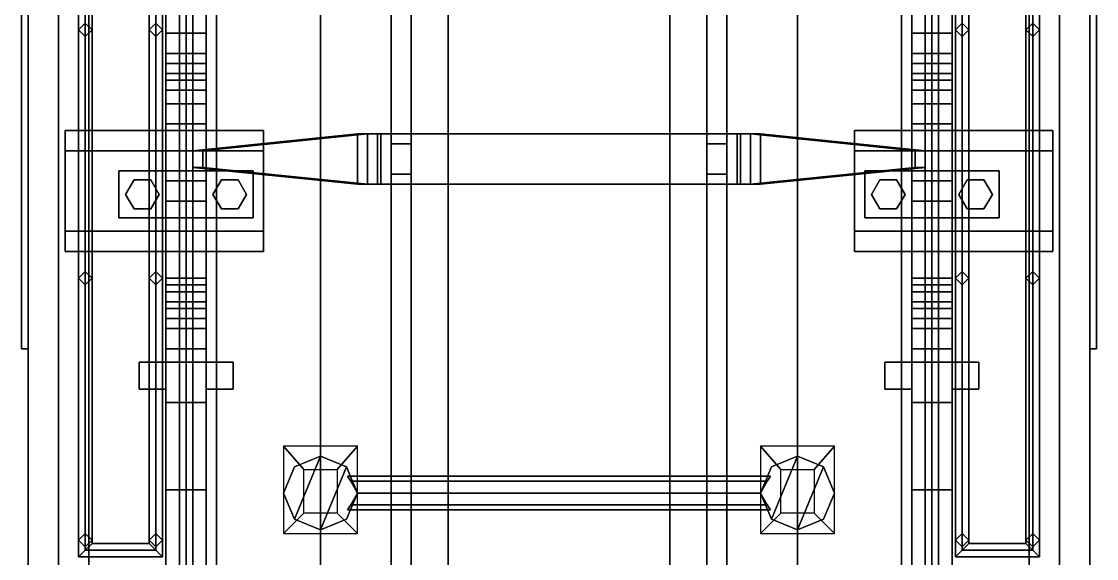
# Model space of a CAD drawing. Extents: x -1.6 to 1.6, y -8.4 to 8.4.
# Drawn here: x -1.6 to 1.6, y 2.975 to 4.575 of the extents above; entities that cross this region are included whole.
import ezdxf

# ---------------------------------------------------------------- set-up
doc = ezdxf.new("R2010")
doc.units = 0
doc.layers.get('0').update_dxf_attribs({"linetype": 'CONTINUOUS'})
doc.layers.add('BODY', color=3, linetype='CONTINUOUS')

msp = doc.modelspace()

# ---------------------------------------------------------------- linework, layer by layer
for points in [[(-1.11, 6.97, 0.28), (-1.13, 6.96, 0.26), (-1.13, 1.72, 0.26), (-1.11, 1.72, 0.28)], [(-1.13, 6.96, 0.26), (-1.11, 6.96, 0.24), (-1.11, 1.72, 0.24), (-1.13, 1.72, 0.26)], [(-1.09, 6.96, 0.26), (-1.11, 6.97, 0.28), (-1.11, 1.72, 0.28), (-1.09, 1.72, 0.26)], [(-1.11, 6.96, 0.24), (-1.09, 6.96, 0.26), (-1.09, 1.72, 0.26), (-1.11, 1.72, 0.24)], [(1.11, 6.97, 0.28), (1.09, 6.96, 0.26), (1.09, 1.72, 0.26), (1.11, 1.72, 0.28)], [(1.09, 6.96, 0.26), (1.11, 6.96, 0.24), (1.11, 1.72, 0.24), (1.09, 1.72, 0.26)], [(1.13, 6.96, 0.26), (1.11, 6.97, 0.28), (1.11, 1.72, 0.28), (1.13, 1.72, 0.26)], [(1.11, 6.96, 0.24), (1.13, 6.96, 0.26), (1.13, 1.72, 0.26), (1.11, 1.72, 0.24)], [(-1.17, 6.22, 1.06), (-1.17, 4.1, 1.06), (-1.05, 4.1, 1.06), (-1.05, 6.22, 1.06)], [(-1.17, 5.71, 0.93), (-1.17, 4.54, 0.93), (-1.17, 4.1, 1.06), (-1.17, 6.22, 1.06)], [(-1.05, 4.1, 1.06), (-1.05, 4.54, 0.93), (-1.05, 5.71, 0.93), (-1.05, 6.22, 1.06)], [(-0.44, 6.21, 4.71), (-0.44, 4.21, 4.8), (-0.5, 4.21, 4.8), (-0.5, 6.21, 4.71)], [(-0.5, 6.21, 4.71), (-0.5, 4.21, 4.8), (-0.5, 4.21, 4.85), (-0.5, 6.21, 4.77)], [(-0.5, 6.21, 4.77), (-0.5, 4.21, 4.85), (-0.44, 4.21, 4.85), (-0.44, 6.21, 4.77)], [(-0.44, 4.21, 4.85), (-0.44, 4.21, 4.8), (-0.44, 6.21, 4.71), (-0.44, 6.21, 4.77)], [(0.44, 6.21, 4.71), (0.44, 4.21, 4.8), (0.44, 4.21, 4.85), (0.44, 6.21, 4.77)], [(0.44, 6.21, 4.77), (0.44, 4.21, 4.85), (0.5, 4.21, 4.85), (0.5, 6.21, 4.77)], [(0.5, 6.21, 4.71), (0.5, 4.21, 4.8), (0.44, 4.21, 4.8), (0.44, 6.21, 4.71)], [(0.5, 4.21, 4.85), (0.5, 4.21, 4.8), (0.5, 6.21, 4.71), (0.5, 6.21, 4.77)], [(1.05, 5.71, 0.93), (1.05, 4.54, 0.93), (1.05, 4.1, 1.06), (1.05, 6.22, 1.06)], [(1.05, 6.22, 1.06), (1.05, 4.1, 1.06), (1.17, 4.1, 1.06), (1.17, 6.22, 1.06)], [(1.17, 4.1, 1.06), (1.17, 4.54, 0.93), (1.17, 5.71, 0.93), (1.17, 6.22, 1.06)], [(-1.41, 6.13, 4.14), (-1.43, 6.15, 4.12), (-1.43, 2.98, 4.12), (-1.41, 3, 4.14)], [(-1.43, 6.15, 4.12), (-1.41, 6.13, 4.1), (-1.41, 3, 4.1), (-1.43, 2.98, 4.12)], [(-1.18, 6.15, 4.12), (-1.2, 6.13, 4.14), (-1.2, 3, 4.14), (-1.18, 2.98, 4.12)], [(-1.2, 6.13, 4.1), (-1.18, 6.15, 4.12), (-1.18, 2.98, 4.12), (-1.2, 3, 4.1)], [(1.2, 6.13, 4.14), (1.18, 6.15, 4.12), (1.18, 2.98, 4.12), (1.2, 3, 4.14)], [(1.18, 6.15, 4.12), (1.2, 6.13, 4.1), (1.2, 3, 4.1), (1.18, 2.98, 4.12)], [(1.43, 6.15, 4.12), (1.41, 6.13, 4.14), (1.41, 3, 4.14), (1.43, 2.98, 4.12)], [(1.41, 6.13, 4.1), (1.43, 6.15, 4.12), (1.43, 2.98, 4.12), (1.41, 3, 4.1)], [(-1.39, 6.11, 4.12), (-1.41, 6.13, 4.14), (-1.41, 3, 4.14), (-1.39, 3.02, 4.12)], [(-1.41, 6.13, 4.1), (-1.39, 6.11, 4.12), (-1.39, 3.02, 4.12), (-1.41, 3, 4.1)], [(-1.2, 6.13, 4.14), (-1.22, 6.11, 4.12), (-1.22, 3.02, 4.12), (-1.2, 3, 4.14)], [(-1.22, 6.11, 4.12), (-1.2, 6.13, 4.1), (-1.2, 3, 4.1), (-1.22, 3.02, 4.12)], [(1.22, 6.11, 4.12), (1.2, 6.13, 4.14), (1.2, 3, 4.14), (1.22, 3.02, 4.12)], [(1.2, 6.13, 4.1), (1.22, 6.11, 4.12), (1.22, 3.02, 4.12), (1.2, 3, 4.1)], [(1.41, 6.13, 4.14), (1.39, 6.11, 4.12), (1.39, 3.02, 4.12), (1.41, 3, 4.14)], [(1.39, 6.11, 4.12), (1.41, 6.13, 4.1), (1.41, 3, 4.1), (1.39, 3.02, 4.12)], [(-1.05, 4.48, 0.58), (-1.05, 5.77, 0.58), (-1.17, 5.77, 0.58), (-1.17, 4.48, 0.58)], [(-1.17, 4.48, 0.58), (-1.17, 5.77, 0.58), (-1.17, 5.77, 0.44), (-1.17, 4.48, 0.44)], [(-1.17, 4.48, 0.44), (-1.17, 5.77, 0.44), (-1.05, 5.77, 0.44), (-1.05, 4.48, 0.44)], [(-1.05, 5.77, 0.44), (-1.05, 5.77, 0.58), (-1.05, 4.48, 0.58), (-1.05, 4.48, 0.44)], [(1.05, 4.48, 0.58), (1.05, 5.77, 0.58), (1.05, 5.77, 0.44), (1.05, 4.48, 0.44)], [(1.17, 4.48, 0.58), (1.17, 5.77, 0.58), (1.05, 5.77, 0.58), (1.05, 4.48, 0.58)], [(1.05, 4.48, 0.44), (1.05, 5.77, 0.44), (1.17, 5.77, 0.44), (1.17, 4.48, 0.44)], [(1.17, 5.77, 0.44), (1.17, 5.77, 0.58), (1.17, 4.48, 0.58), (1.17, 4.48, 0.44)], [(-1.05, 5.71, 0.93), (-1.05, 4.54, 0.93), (-1.17, 4.54, 0.93), (-1.17, 5.71, 0.93)], [(1.17, 5.71, 0.93), (1.17, 4.54, 0.93), (1.05, 4.54, 0.93), (1.05, 5.71, 0.93)], [(-0.5, 5.16, 4.6), (-0.5, 3.17, 4.6), (-0.5, 3.17, 4.67), (-0.5, 5.16, 4.67)], [(-0.44, 5.16, 4.6), (-0.44, 3.17, 4.6), (-0.5, 3.17, 4.6), (-0.5, 5.16, 4.6)], [(-0.5, 5.16, 4.67), (-0.5, 3.17, 4.67), (-0.44, 3.17, 4.67), (-0.44, 5.16, 4.67)], [(-0.44, 3.17, 4.67), (-0.44, 3.17, 4.6), (-0.44, 5.16, 4.6), (-0.44, 5.16, 4.67)], [(0.44, 5.16, 4.6), (0.44, 3.17, 4.6), (0.44, 3.17, 4.67), (0.44, 5.16, 4.67)], [(0.5, 5.16, 4.6), (0.5, 3.17, 4.6), (0.44, 3.17, 4.6), (0.44, 5.16, 4.6)], [(0.44, 5.16, 4.67), (0.44, 3.17, 4.67), (0.5, 3.17, 4.67), (0.5, 5.16, 4.67)], [(0.5, 3.17, 4.67), (0.5, 3.17, 4.6), (0.5, 5.16, 4.6), (0.5, 5.16, 4.67)], [(-1.05, 4.37, 1.38), (-1.05, 4.72, 1.44), (-1.17, 4.72, 1.44), (-1.17, 4.37, 1.38)], [(-1.17, 4.27, 1.21), (-1.17, 4.72, 1.38), (-1.05, 4.72, 1.38), (-1.05, 4.27, 1.21)], [(-1.17, 4.72, 1.44), (-1.17, 4.72, 1.38), (-1.17, 4.27, 1.21), (-1.17, 4.37, 1.38)], [(-1.05, 4.27, 1.21), (-1.05, 4.72, 1.38), (-1.05, 4.72, 1.44), (-1.05, 4.37, 1.38)], [(1.17, 4.37, 1.38), (1.17, 4.72, 1.44), (1.05, 4.72, 1.44), (1.05, 4.37, 1.38)], [(1.05, 4.27, 1.21), (1.05, 4.72, 1.38), (1.17, 4.72, 1.38), (1.17, 4.27, 1.21)], [(1.05, 4.72, 1.44), (1.05, 4.72, 1.38), (1.05, 4.27, 1.21), (1.05, 4.37, 1.38)], [(1.17, 4.27, 1.21), (1.17, 4.72, 1.38), (1.17, 4.72, 1.44), (1.17, 4.37, 1.38)], [(-1.41, 4.57, 3.98), (-1.43, 4.55, 3.96), (-1.43, 4.55, 4.12), (-1.41, 4.57, 4.1)], [(-1.43, 4.55, 3.96), (-1.41, 4.53, 3.98), (-1.41, 4.53, 4.1), (-1.43, 4.55, 4.12)], [(-1.39, 4.55, 3.99), (-1.41, 4.57, 3.98), (-1.41, 4.57, 4.1), (-1.39, 4.55, 4.12)], [(-1.41, 4.53, 3.98), (-1.39, 4.55, 3.99), (-1.39, 4.55, 4.12), (-1.41, 4.53, 4.1)], [(-1.2, 4.57, 4.03), (-1.22, 4.55, 4.03), (-1.22, 4.55, 4.12), (-1.2, 4.57, 4.1)], [(-1.22, 4.55, 4.03), (-1.2, 4.53, 4.03), (-1.2, 4.53, 4.1), (-1.22, 4.55, 4.12)], [(-1.18, 4.55, 4.04), (-1.2, 4.57, 4.03), (-1.2, 4.57, 4.1), (-1.18, 4.55, 4.12)], [(-1.2, 4.53, 4.03), (-1.18, 4.55, 4.04), (-1.18, 4.55, 4.12), (-1.2, 4.53, 4.1)], [(1.2, 4.57, 4.03), (1.18, 4.55, 4.04), (1.18, 4.55, 4.12), (1.2, 4.57, 4.1)], [(1.18, 4.55, 4.04), (1.2, 4.53, 4.03), (1.2, 4.53, 4.1), (1.18, 4.55, 4.12)], [(1.22, 4.55, 4.03), (1.2, 4.57, 4.03), (1.2, 4.57, 4.1), (1.22, 4.55, 4.12)], [(1.2, 4.53, 4.03), (1.22, 4.55, 4.03), (1.22, 4.55, 4.12), (1.2, 4.53, 4.1)], [(1.41, 4.57, 3.98), (1.39, 4.55, 3.99), (1.39, 4.55, 4.12), (1.41, 4.57, 4.1)], [(1.39, 4.55, 3.99), (1.41, 4.53, 3.98), (1.41, 4.53, 4.1), (1.39, 4.55, 4.12)], [(1.43, 4.55, 3.96), (1.41, 4.57, 3.98), (1.41, 4.57, 4.1), (1.43, 4.55, 4.12)], [(1.41, 4.53, 3.98), (1.43, 4.55, 3.96), (1.43, 4.55, 4.12), (1.41, 4.53, 4.1)], [(-1.17, 4.45, 0.81), (-1.17, 4.54, 0.93), (-1.05, 4.54, 0.93), (-1.05, 4.45, 0.81)], [(-1.17, 4.1, 1.06), (-1.17, 4.54, 0.93), (-1.17, 4.45, 0.81), (-1.17, 4.1, 0.92)], [(-1.05, 4.45, 0.81), (-1.05, 4.54, 0.93), (-1.05, 4.1, 1.06), (-1.05, 4.1, 0.92)], [(1.05, 4.1, 1.06), (1.05, 4.54, 0.93), (1.05, 4.45, 0.81), (1.05, 4.1, 0.92)], [(1.05, 4.45, 0.81), (1.05, 4.54, 0.93), (1.17, 4.54, 0.93), (1.17, 4.45, 0.81)], [(1.17, 4.45, 0.81), (1.17, 4.54, 0.93), (1.17, 4.1, 1.06), (1.17, 4.1, 0.92)], [(-1.17, 4.4, 0.4), (-1.17, 4.37, 0.44), (-1.17, 4.48, 0.44), (-1.17, 4.45, 0.4)], [(-1.17, 4.45, 0.4), (-1.17, 4.48, 0.44), (-1.05, 4.48, 0.44), (-1.05, 4.45, 0.4)], [(-1.17, 4.48, 0.58), (-1.17, 4.42, 0.62), (-1.05, 4.42, 0.62), (-1.05, 4.48, 0.58)], [(-1.17, 4.37, 0.44), (-1.17, 4.42, 0.62), (-1.17, 4.48, 0.58), (-1.17, 4.48, 0.44)], [(-1.05, 4.48, 0.44), (-1.05, 4.37, 0.44), (-1.05, 4.4, 0.4), (-1.05, 4.45, 0.4)], [(-1.05, 4.48, 0.58), (-1.05, 4.42, 0.62), (-1.05, 4.37, 0.44), (-1.05, 4.48, 0.44)], [(1.05, 4.37, 0.44), (1.05, 4.42, 0.62), (1.05, 4.48, 0.58), (1.05, 4.48, 0.44)], [(1.05, 4.48, 0.58), (1.05, 4.42, 0.62), (1.17, 4.42, 0.62), (1.17, 4.48, 0.58)], [(1.05, 4.45, 0.4), (1.05, 4.48, 0.44), (1.17, 4.48, 0.44), (1.17, 4.45, 0.4)], [(1.05, 4.4, 0.4), (1.05, 4.37, 0.44), (1.05, 4.48, 0.44), (1.05, 4.45, 0.4)], [(1.17, 4.48, 0.58), (1.17, 4.42, 0.62), (1.17, 4.37, 0.44), (1.17, 4.48, 0.44)], [(1.17, 4.48, 0.44), (1.17, 4.37, 0.44), (1.17, 4.4, 0.4), (1.17, 4.45, 0.4)], [(-1.17, 4.45, 0.81), (-1.17, 4.33, 0.78), (-1.17, 4.1, 0.92)], [(-1.05, 4.45, 0.81), (-1.05, 4.42, 0.62), (-1.17, 4.42, 0.62), (-1.17, 4.45, 0.81)], [(-1.17, 4.42, 0.62), (-1.17, 4.33, 0.78), (-1.17, 4.45, 0.81)], [(-1.05, 4.45, 0.4), (-1.05, 4.4, 0.4), (-1.17, 4.4, 0.4), (-1.17, 4.45, 0.4)], [(-1.05, 4.1, 0.92), (-1.05, 4.33, 0.78), (-1.05, 4.45, 0.81), (-1.05, 4.1, 0.92)], [(-1.05, 4.45, 0.81), (-1.05, 4.33, 0.78), (-1.05, 4.42, 0.62), (-1.05, 4.45, 0.81)], [(1.05, 4.45, 0.81), (1.05, 4.33, 0.78), (1.05, 4.1, 0.92)], [(1.05, 4.42, 0.62), (1.05, 4.33, 0.78), (1.05, 4.45, 0.81)], [(1.17, 4.45, 0.81), (1.17, 4.42, 0.62), (1.05, 4.42, 0.62), (1.05, 4.45, 0.81)], [(1.17, 4.45, 0.4), (1.17, 4.4, 0.4), (1.05, 4.4, 0.4), (1.05, 4.45, 0.4)], [(1.17, 4.1, 0.92), (1.17, 4.33, 0.78), (1.17, 4.45, 0.81), (1.17, 4.1, 0.92)], [(1.17, 4.45, 0.81), (1.17, 4.33, 0.78), (1.17, 4.42, 0.62), (1.17, 4.45, 0.81)], [(-1.17, 4.37, 0.44), (-1.17, 4.33, 0.44), (-1.17, 4.33, 0.78), (-1.17, 4.42, 0.62)], [(-1.05, 4.33, 0.78), (-1.05, 4.33, 0.44), (-1.05, 4.37, 0.44), (-1.05, 4.42, 0.62)], [(1.05, 4.37, 0.44), (1.05, 4.33, 0.44), (1.05, 4.33, 0.78), (1.05, 4.42, 0.62)], [(1.17, 4.33, 0.78), (1.17, 4.33, 0.44), (1.17, 4.37, 0.44), (1.17, 4.42, 0.62)], [(-1.05, 4.4, 0.4), (-1.05, 4.37, 0.44), (-1.17, 4.37, 0.44), (-1.17, 4.4, 0.4)], [(1.17, 4.4, 0.4), (1.17, 4.37, 0.44), (1.05, 4.37, 0.44), (1.05, 4.4, 0.4)], [(-1.17, 4.37, 1.38), (-1.17, 4.27, 1.21), (-1.17, 3.89, 1.21), (-1.17, 3.79, 1.38)], [(-1.05, 3.79, 1.38), (-1.05, 4.37, 1.38), (-1.17, 4.37, 1.38), (-1.17, 3.79, 1.38)], [(-1.05, 4.37, 0.44), (-1.05, 4.33, 0.44), (-1.17, 4.33, 0.44), (-1.17, 4.37, 0.44)], [(-1.05, 3.89, 1.21), (-1.05, 4.27, 1.21), (-1.05, 4.37, 1.38), (-1.05, 3.79, 1.38)], [(1.17, 4.37, 0.44), (1.17, 4.33, 0.44), (1.05, 4.33, 0.44), (1.05, 4.37, 0.44)], [(1.05, 4.37, 1.38), (1.05, 4.27, 1.21), (1.05, 3.89, 1.21), (1.05, 3.79, 1.38)], [(1.17, 3.79, 1.38), (1.17, 4.37, 1.38), (1.05, 4.37, 1.38), (1.05, 3.79, 1.38)], [(1.17, 3.89, 1.21), (1.17, 4.27, 1.21), (1.17, 4.37, 1.38), (1.17, 3.79, 1.38)], [(-1.17, 4.1, 0.92), (-1.17, 4.33, 0.78), (-1.05, 4.33, 0.78), (-1.05, 4.1, 0.92)], [(-1.17, 4.33, 0.78), (-1.17, 4.33, 0.44), (-1.05, 4.33, 0.44), (-1.05, 4.33, 0.78)], [(1.05, 4.1, 0.92), (1.05, 4.33, 0.78), (1.17, 4.33, 0.78), (1.17, 4.1, 0.92)], [(1.05, 4.33, 0.78), (1.05, 4.33, 0.44), (1.17, 4.33, 0.44), (1.17, 4.33, 0.78)], [(-1.17, 3.89, 1.21), (-1.17, 4.27, 1.21), (-1.05, 4.27, 1.21), (-1.05, 3.89, 1.21)], [(1.05, 3.89, 1.21), (1.05, 4.27, 1.21), (1.17, 4.27, 1.21), (1.17, 3.89, 1.21)], [(-0.6, 4.09, 4.96), (-0.6, 4.24, 4.96), (-1.09, 4.19, 4.51), (-1.09, 4.14, 4.51)], [(-0.6, 4.24, 4.96), (-0.57, 4.24, 4.89), (-1.06, 4.19, 4.48), (-1.09, 4.19, 4.51)], [(-1.06, 4.14, 4.48), (-1.06, 4.19, 4.48), (-0.57, 4.24, 4.89), (-0.57, 4.09, 4.89)], [(-0.54, 4.24, 4.98), (-0.53, 4.24, 4.91), (-0.57, 4.24, 4.89), (-0.6, 4.24, 4.96)], [(-0.54, 4.09, 4.98), (-0.54, 4.24, 4.98), (-0.6, 4.24, 4.96), (-0.6, 4.09, 4.96)], [(-0.57, 4.09, 4.89), (-0.57, 4.24, 4.89), (-0.53, 4.24, 4.91), (-0.53, 4.09, 4.91)], [(0.54, 4.09, 4.98), (0.54, 4.24, 4.98), (-0.54, 4.24, 4.98), (-0.54, 4.09, 4.98)], [(0.54, 4.24, 4.98), (0.53, 4.24, 4.91), (-0.53, 4.24, 4.91), (-0.54, 4.24, 4.98)], [(-0.53, 4.09, 4.91), (-0.53, 4.24, 4.91), (0.53, 4.24, 4.91), (0.53, 4.09, 4.91)], [(0.6, 4.24, 4.96), (0.57, 4.24, 4.89), (0.53, 4.24, 4.91), (0.54, 4.24, 4.98)], [(0.57, 4.24, 4.89), (0.57, 4.09, 4.89), (0.53, 4.09, 4.91), (0.53, 4.24, 4.91)], [(0.54, 4.24, 4.98), (0.54, 4.09, 4.98), (0.6, 4.09, 4.96), (0.6, 4.24, 4.96)], [(1.06, 4.19, 4.48), (1.06, 4.14, 4.48), (0.57, 4.09, 4.89), (0.57, 4.24, 4.89)], [(1.09, 4.19, 4.51), (1.06, 4.19, 4.48), (0.57, 4.24, 4.89), (0.6, 4.24, 4.96)], [(0.6, 4.24, 4.96), (0.6, 4.09, 4.96), (1.09, 4.14, 4.51), (1.09, 4.19, 4.51)], [(-0.44, 4.21, 4.8), (-0.44, 4.12, 4.8), (-0.5, 4.12, 4.8), (-0.5, 4.21, 4.8)], [(-0.5, 4.21, 4.8), (-0.5, 4.12, 4.8), (-0.5, 4.12, 4.85), (-0.5, 4.21, 4.85)], [(-0.5, 4.21, 4.85), (-0.5, 4.12, 4.85), (-0.44, 4.12, 4.85), (-0.44, 4.21, 4.85)], [(-0.44, 4.12, 4.85), (-0.44, 4.12, 4.8), (-0.44, 4.21, 4.8), (-0.44, 4.21, 4.85)], [(0.44, 4.21, 4.85), (0.44, 4.12, 4.85), (0.5, 4.12, 4.85), (0.5, 4.21, 4.85)], [(0.44, 4.21, 4.8), (0.44, 4.12, 4.8), (0.44, 4.12, 4.85), (0.44, 4.21, 4.85)], [(0.5, 4.21, 4.8), (0.5, 4.12, 4.8), (0.44, 4.12, 4.8), (0.44, 4.21, 4.8)], [(0.5, 4.12, 4.85), (0.5, 4.12, 4.8), (0.5, 4.21, 4.8), (0.5, 4.21, 4.85)], [(-1.09, 4.19, 4.51), (-1.06, 4.19, 4.48), (-1.06, 4.14, 4.48), (-1.09, 4.14, 4.51)], [(1.09, 4.14, 4.51), (1.06, 4.14, 4.48), (1.06, 4.19, 4.48), (1.09, 4.19, 4.51)], [(-1.31, 4.13, 1.21), (-1.31, 4.13, 1.11), (-1.31, 3.99, 1.11), (-1.31, 3.99, 1.21)], [(-1.31, 3.99, 1.11), (-1.31, 4.13, 1.11), (-0.91, 4.13, 1.11), (-0.91, 3.99, 1.11)], [(-0.91, 4.13, 1.21), (-0.91, 4.13, 1.11), (-1.31, 4.13, 1.11), (-1.31, 4.13, 1.21)], [(-0.91, 3.99, 1.21), (-0.91, 4.13, 1.21), (-1.31, 4.13, 1.21), (-1.31, 3.99, 1.21)], [(-1.09, 4.14, 4.51), (-1.06, 4.14, 4.48), (-0.57, 4.09, 4.89), (-0.6, 4.09, 4.96)], [(-0.91, 3.99, 1.11), (-0.91, 4.13, 1.11), (-0.91, 4.13, 1.21), (-0.91, 3.99, 1.21)], [(0.6, 4.09, 4.96), (0.57, 4.09, 4.89), (1.06, 4.14, 4.48), (1.09, 4.14, 4.51)], [(0.91, 4.13, 1.21), (0.91, 3.99, 1.21), (1.31, 3.99, 1.21), (1.31, 4.13, 1.21)], [(0.91, 4.13, 1.11), (0.91, 3.99, 1.11), (0.91, 3.99, 1.21), (0.91, 4.13, 1.21)], [(1.31, 4.13, 1.21), (1.31, 4.13, 1.11), (0.91, 4.13, 1.11), (0.91, 4.13, 1.21)], [(1.31, 4.13, 1.11), (1.31, 3.99, 1.11), (0.91, 3.99, 1.11), (0.91, 4.13, 1.11)], [(1.31, 3.99, 1.21), (1.31, 3.99, 1.11), (1.31, 4.13, 1.11), (1.31, 4.13, 1.21)], [(-1.265, 4.1033, 0.83), (-1.29, 4.06, 0.83), (-1.29, 4.06, 1.11), (-1.265, 4.1033, 1.11)], [(-1.215, 4.1033, 0.83), (-1.265, 4.1033, 0.83), (-1.265, 4.1033, 1.11), (-1.215, 4.1033, 1.11)], [(-1.19, 4.06, 0.83), (-1.215, 4.1033, 0.83), (-1.215, 4.1033, 1.11), (-1.19, 4.06, 1.11)], [(-1.05, 1.99, 1.06), (-1.05, 4.1, 1.06), (-1.17, 4.1, 1.06), (-1.17, 1.99, 1.06)], [(-1.17, 3.69, 0.81), (-1.17, 3.6, 0.93), (-1.17, 4.1, 1.06), (-1.17, 4.04, 0.92)], [(-1.17, 4.1, 1.06), (-1.17, 3.6, 0.93), (-1.17, 2.43, 0.93), (-1.17, 1.99, 1.06)], [(-1.17, 4.1, 1.06), (-1.17, 4.1, 1.06), (-1.17, 4.1, 0.92), (-1.17, 4.04, 0.92)], [(-1.17, 4.04, 0.92), (-1.17, 4.1, 0.92), (-1.05, 4.1, 0.92), (-1.05, 4.04, 0.92)], [(-1.05, 4.1, 1.06), (-1.05, 3.6, 0.93), (-1.05, 3.69, 0.81), (-1.05, 4.04, 0.92)], [(-1.05, 2.43, 0.93), (-1.05, 3.6, 0.93), (-1.05, 4.1, 1.06), (-1.05, 1.99, 1.06)], [(-1.05, 4.1, 0.92), (-1.05, 4.1, 1.06), (-1.05, 4.1, 1.06), (-1.05, 4.04, 0.92)], [(-1.005, 4.1033, 0.83), (-1.03, 4.06, 0.83), (-1.03, 4.06, 1.11), (-1.005, 4.1033, 1.11)], [(-0.955, 4.1033, 0.83), (-1.005, 4.1033, 0.83), (-1.005, 4.1033, 1.11), (-0.955, 4.1033, 1.11)], [(-0.93, 4.06, 0.83), (-0.955, 4.1033, 0.83), (-0.955, 4.1033, 1.11), (-0.93, 4.06, 1.11)], [(-0.5, 4.12, 4.85), (-0.5, 4.12, 4.8), (-0.5, 2.12, 4.71), (-0.5, 2.12, 4.77)], [(-0.5, 2.12, 4.71), (-0.5, 4.12, 4.8), (-0.44, 4.12, 4.8), (-0.44, 2.12, 4.71)], [(-0.44, 2.12, 4.77), (-0.44, 4.12, 4.85), (-0.5, 4.12, 4.85), (-0.5, 2.12, 4.77)], [(-0.44, 2.12, 4.71), (-0.44, 4.12, 4.8), (-0.44, 4.12, 4.85), (-0.44, 2.12, 4.77)], [(0.5, 2.12, 4.77), (0.5, 4.12, 4.85), (0.44, 4.12, 4.85), (0.44, 2.12, 4.77)], [(0.44, 2.12, 4.71), (0.44, 4.12, 4.8), (0.5, 4.12, 4.8), (0.5, 2.12, 4.71)], [(0.44, 4.12, 4.85), (0.44, 4.12, 4.8), (0.44, 2.12, 4.71), (0.44, 2.12, 4.77)], [(0.5, 2.12, 4.71), (0.5, 4.12, 4.8), (0.5, 4.12, 4.85), (0.5, 2.12, 4.77)], [(0.955, 4.1033, 0.83), (0.93, 4.06, 0.83), (0.93, 4.06, 1.11), (0.955, 4.1033, 1.11)], [(1.005, 4.1033, 0.83), (0.955, 4.1033, 0.83), (0.955, 4.1033, 1.11), (1.005, 4.1033, 1.11)], [(1.03, 4.06, 0.83), (1.005, 4.1033, 0.83), (1.005, 4.1033, 1.11), (1.03, 4.06, 1.11)], [(1.05, 3.69, 0.81), (1.05, 3.6, 0.93), (1.05, 4.1, 1.06), (1.05, 4.04, 0.92)], [(1.05, 4.1, 1.06), (1.05, 3.6, 0.93), (1.05, 2.43, 0.93), (1.05, 1.99, 1.06)], [(1.17, 1.99, 1.06), (1.17, 4.1, 1.06), (1.05, 4.1, 1.06), (1.05, 1.99, 1.06)], [(1.05, 4.1, 1.06), (1.05, 4.1, 1.06), (1.05, 4.1, 0.92), (1.05, 4.04, 0.92)], [(1.05, 4.04, 0.92), (1.05, 4.1, 0.92), (1.17, 4.1, 0.92), (1.17, 4.04, 0.92)], [(1.17, 4.1, 1.06), (1.17, 3.6, 0.93), (1.17, 3.69, 0.81), (1.17, 4.04, 0.92)], [(1.17, 2.43, 0.93), (1.17, 3.6, 0.93), (1.17, 4.1, 1.06), (1.17, 1.99, 1.06)], [(1.17, 4.1, 0.92), (1.17, 4.1, 1.06), (1.17, 4.1, 1.06), (1.17, 4.04, 0.92)], [(1.215, 4.1033, 0.83), (1.19, 4.06, 0.83), (1.19, 4.06, 1.11), (1.215, 4.1033, 1.11)], [(1.265, 4.1033, 0.83), (1.215, 4.1033, 0.83), (1.215, 4.1033, 1.11), (1.265, 4.1033, 1.11)], [(1.29, 4.06, 0.83), (1.265, 4.1033, 0.83), (1.265, 4.1033, 1.11), (1.29, 4.06, 1.11)], [(-0.6, 4.09, 4.96), (-0.57, 4.09, 4.89), (-0.53, 4.09, 4.91), (-0.54, 4.09, 4.98)], [(-0.54, 4.09, 4.98), (-0.53, 4.09, 4.91), (0.53, 4.09, 4.91), (0.54, 4.09, 4.98)], [(0.54, 4.09, 4.98), (0.53, 4.09, 4.91), (0.57, 4.09, 4.89), (0.6, 4.09, 4.96)], [(-1.29, 4.06, 0.83), (-1.265, 4.0167, 0.83), (-1.265, 4.0167, 1.11), (-1.29, 4.06, 1.11)], [(-1.215, 4.0167, 0.83), (-1.19, 4.06, 0.83), (-1.19, 4.06, 1.11), (-1.215, 4.0167, 1.11)], [(-1.17, 4.04, 0.92), (-1.17, 3.81, 0.78), (-1.17, 3.69, 0.81), (-1.17, 4.04, 0.92)], [(-1.05, 4.04, 0.92), (-1.05, 3.81, 0.78), (-1.17, 3.81, 0.78), (-1.17, 4.04, 0.92)], [(-1.05, 3.69, 0.81), (-1.05, 3.81, 0.78), (-1.05, 4.04, 0.92)], [(-1.03, 4.06, 0.83), (-1.005, 4.0167, 0.83), (-1.005, 4.0167, 1.11), (-1.03, 4.06, 1.11)], [(-0.955, 4.0167, 0.83), (-0.93, 4.06, 0.83), (-0.93, 4.06, 1.11), (-0.955, 4.0167, 1.11)], [(0.93, 4.06, 0.83), (0.955, 4.0167, 0.83), (0.955, 4.0167, 1.11), (0.93, 4.06, 1.11)], [(1.005, 4.0167, 0.83), (1.03, 4.06, 0.83), (1.03, 4.06, 1.11), (1.005, 4.0167, 1.11)], [(1.05, 4.04, 0.92), (1.05, 3.81, 0.78), (1.05, 3.69, 0.81), (1.05, 4.04, 0.92)], [(1.17, 4.04, 0.92), (1.17, 3.81, 0.78), (1.05, 3.81, 0.78), (1.05, 4.04, 0.92)], [(1.17, 3.69, 0.81), (1.17, 3.81, 0.78), (1.17, 4.04, 0.92)], [(1.19, 4.06, 0.83), (1.215, 4.0167, 0.83), (1.215, 4.0167, 1.11), (1.19, 4.06, 1.11)], [(1.265, 4.0167, 0.83), (1.29, 4.06, 0.83), (1.29, 4.06, 1.11), (1.265, 4.0167, 1.11)], [(-1.265, 4.0167, 0.83), (-1.215, 4.0167, 0.83), (-1.215, 4.0167, 1.11), (-1.265, 4.0167, 1.11)], [(-1.005, 4.0167, 0.83), (-0.955, 4.0167, 0.83), (-0.955, 4.0167, 1.11), (-1.005, 4.0167, 1.11)], [(0.955, 4.0167, 0.83), (1.005, 4.0167, 0.83), (1.005, 4.0167, 1.11), (0.955, 4.0167, 1.11)], [(1.215, 4.0167, 0.83), (1.265, 4.0167, 0.83), (1.265, 4.0167, 1.11), (1.215, 4.0167, 1.11)], [(-1.31, 3.99, 1.21), (-1.31, 3.99, 1.11), (-0.91, 3.99, 1.11), (-0.91, 3.99, 1.21)], [(0.91, 3.99, 1.21), (0.91, 3.99, 1.11), (1.31, 3.99, 1.11), (1.31, 3.99, 1.21)], [(-1.05, 3.89, 1.21), (-1.05, 3.44, 1.38), (-1.17, 3.44, 1.38), (-1.17, 3.89, 1.21)], [(-1.17, 3.89, 1.21), (-1.17, 3.44, 1.38), (-1.17, 3.44, 1.44), (-1.17, 3.79, 1.38)], [(-1.05, 3.44, 1.44), (-1.05, 3.44, 1.38), (-1.05, 3.89, 1.21), (-1.05, 3.79, 1.38)], [(1.17, 3.89, 1.21), (1.17, 3.44, 1.38), (1.05, 3.44, 1.38), (1.05, 3.89, 1.21)], [(1.05, 3.89, 1.21), (1.05, 3.44, 1.38), (1.05, 3.44, 1.44), (1.05, 3.79, 1.38)], [(1.17, 3.44, 1.44), (1.17, 3.44, 1.38), (1.17, 3.89, 1.21), (1.17, 3.79, 1.38)], [(-1.41, 3.83, 3.98), (-1.43, 3.81, 3.96), (-1.43, 3.81, 4.12), (-1.41, 3.83, 4.1)], [(-1.43, 3.81, 3.96), (-1.41, 3.79, 3.98), (-1.41, 3.79, 4.1), (-1.43, 3.81, 4.12)], [(-1.39, 3.81, 3.99), (-1.41, 3.83, 3.98), (-1.41, 3.83, 4.1), (-1.39, 3.81, 4.12)], [(-1.41, 3.79, 3.98), (-1.39, 3.81, 3.99), (-1.39, 3.81, 4.12), (-1.41, 3.79, 4.1)], [(-1.2, 3.83, 4.03), (-1.22, 3.81, 4.03), (-1.22, 3.81, 4.12), (-1.2, 3.83, 4.1)], [(-1.22, 3.81, 4.03), (-1.2, 3.79, 4.03), (-1.2, 3.79, 4.1), (-1.22, 3.81, 4.12)], [(-1.18, 3.81, 4.04), (-1.2, 3.83, 4.03), (-1.2, 3.83, 4.1), (-1.18, 3.81, 4.12)], [(-1.2, 3.79, 4.03), (-1.18, 3.81, 4.04), (-1.18, 3.81, 4.12), (-1.2, 3.79, 4.1)], [(-1.17, 3.69, 0.81), (-1.17, 3.81, 0.78), (-1.17, 3.72, 0.62), (-1.17, 3.69, 0.81)], [(-1.05, 3.81, 0.78), (-1.05, 3.81, 0.44), (-1.17, 3.81, 0.44), (-1.17, 3.81, 0.78)], [(-1.17, 3.77, 0.44), (-1.17, 3.81, 0.44), (-1.05, 3.81, 0.44), (-1.05, 3.77, 0.44)], [(-1.17, 3.81, 0.78), (-1.17, 3.81, 0.44), (-1.17, 3.77, 0.44), (-1.17, 3.72, 0.62)], [(-1.05, 3.72, 0.62), (-1.05, 3.81, 0.78), (-1.05, 3.69, 0.81)], [(-1.05, 3.77, 0.44), (-1.05, 3.81, 0.44), (-1.05, 3.81, 0.78), (-1.05, 3.72, 0.62)], [(1.05, 3.69, 0.81), (1.05, 3.81, 0.78), (1.05, 3.72, 0.62), (1.05, 3.69, 0.81)], [(1.17, 3.81, 0.78), (1.17, 3.81, 0.44), (1.05, 3.81, 0.44), (1.05, 3.81, 0.78)], [(1.05, 3.77, 0.44), (1.05, 3.81, 0.44), (1.17, 3.81, 0.44), (1.17, 3.77, 0.44)], [(1.05, 3.81, 0.78), (1.05, 3.81, 0.44), (1.05, 3.77, 0.44), (1.05, 3.72, 0.62)], [(1.17, 3.72, 0.62), (1.17, 3.81, 0.78), (1.17, 3.69, 0.81)], [(1.17, 3.77, 0.44), (1.17, 3.81, 0.44), (1.17, 3.81, 0.78), (1.17, 3.72, 0.62)], [(1.2, 3.83, 4.03), (1.18, 3.81, 4.04), (1.18, 3.81, 4.12), (1.2, 3.83, 4.1)], [(1.18, 3.81, 4.04), (1.2, 3.79, 4.03), (1.2, 3.79, 4.1), (1.18, 3.81, 4.12)], [(1.22, 3.81, 4.03), (1.2, 3.83, 4.03), (1.2, 3.83, 4.1), (1.22, 3.81, 4.12)], [(1.2, 3.79, 4.03), (1.22, 3.81, 4.03), (1.22, 3.81, 4.12), (1.2, 3.79, 4.1)], [(1.41, 3.83, 3.98), (1.39, 3.81, 3.99), (1.39, 3.81, 4.12), (1.41, 3.83, 4.1)], [(1.39, 3.81, 3.99), (1.41, 3.79, 3.98), (1.41, 3.79, 4.1), (1.39, 3.81, 4.12)], [(1.43, 3.81, 3.96), (1.41, 3.83, 3.98), (1.41, 3.83, 4.1), (1.43, 3.81, 4.12)], [(1.41, 3.79, 3.98), (1.43, 3.81, 3.96), (1.43, 3.81, 4.12), (1.41, 3.79, 4.1)], [(-1.17, 3.79, 1.38), (-1.17, 3.44, 1.44), (-1.05, 3.44, 1.44), (-1.05, 3.79, 1.38)], [(1.05, 3.79, 1.38), (1.05, 3.44, 1.44), (1.17, 3.44, 1.44), (1.17, 3.79, 1.38)], [(-1.17, 3.74, 0.4), (-1.17, 3.77, 0.44), (-1.05, 3.77, 0.44), (-1.05, 3.74, 0.4)], [(-1.17, 3.66, 0.44), (-1.17, 3.77, 0.44), (-1.17, 3.74, 0.4), (-1.17, 3.69, 0.4)], [(-1.17, 3.66, 0.58), (-1.17, 3.72, 0.62), (-1.17, 3.77, 0.44), (-1.17, 3.66, 0.44)], [(-1.05, 3.74, 0.4), (-1.05, 3.77, 0.44), (-1.05, 3.66, 0.44), (-1.05, 3.69, 0.4)], [(-1.05, 3.77, 0.44), (-1.05, 3.72, 0.62), (-1.05, 3.66, 0.58), (-1.05, 3.66, 0.44)], [(1.05, 3.74, 0.4), (1.05, 3.77, 0.44), (1.17, 3.77, 0.44), (1.17, 3.74, 0.4)], [(1.05, 3.66, 0.44), (1.05, 3.77, 0.44), (1.05, 3.74, 0.4), (1.05, 3.69, 0.4)], [(1.05, 3.66, 0.58), (1.05, 3.72, 0.62), (1.05, 3.77, 0.44), (1.05, 3.66, 0.44)], [(1.17, 3.74, 0.4), (1.17, 3.77, 0.44), (1.17, 3.66, 0.44), (1.17, 3.69, 0.4)], [(1.17, 3.77, 0.44), (1.17, 3.72, 0.62), (1.17, 3.66, 0.58), (1.17, 3.66, 0.44)], [(-1.17, 3.69, 0.4), (-1.17, 3.74, 0.4), (-1.05, 3.74, 0.4), (-1.05, 3.69, 0.4)], [(-1.17, 3.69, 0.81), (-1.17, 3.72, 0.62), (-1.05, 3.72, 0.62), (-1.05, 3.69, 0.81)], [(-1.05, 3.66, 0.58), (-1.05, 3.72, 0.62), (-1.17, 3.72, 0.62), (-1.17, 3.66, 0.58)], [(1.05, 3.69, 0.4), (1.05, 3.74, 0.4), (1.17, 3.74, 0.4), (1.17, 3.69, 0.4)], [(1.05, 3.69, 0.81), (1.05, 3.72, 0.62), (1.17, 3.72, 0.62), (1.17, 3.69, 0.81)], [(1.17, 3.66, 0.58), (1.17, 3.72, 0.62), (1.05, 3.72, 0.62), (1.05, 3.66, 0.58)], [(-1.05, 3.69, 0.81), (-1.05, 3.6, 0.93), (-1.17, 3.6, 0.93), (-1.17, 3.69, 0.81)], [(-1.05, 3.69, 0.4), (-1.05, 3.66, 0.44), (-1.17, 3.66, 0.44), (-1.17, 3.69, 0.4)], [(1.17, 3.69, 0.81), (1.17, 3.6, 0.93), (1.05, 3.6, 0.93), (1.05, 3.69, 0.81)], [(1.17, 3.69, 0.4), (1.17, 3.66, 0.44), (1.05, 3.66, 0.44), (1.05, 3.69, 0.4)], [(-1.17, 2.37, 0.44), (-1.17, 2.37, 0.58), (-1.17, 3.66, 0.58), (-1.17, 3.66, 0.44)], [(-1.17, 3.66, 0.58), (-1.17, 2.37, 0.58), (-1.05, 2.37, 0.58), (-1.05, 3.66, 0.58)], [(-1.05, 3.66, 0.44), (-1.05, 2.37, 0.44), (-1.17, 2.37, 0.44), (-1.17, 3.66, 0.44)], [(-1.05, 3.66, 0.58), (-1.05, 2.37, 0.58), (-1.05, 2.37, 0.44), (-1.05, 3.66, 0.44)], [(1.05, 2.37, 0.44), (1.05, 2.37, 0.58), (1.05, 3.66, 0.58), (1.05, 3.66, 0.44)], [(1.05, 3.66, 0.58), (1.05, 2.37, 0.58), (1.17, 2.37, 0.58), (1.17, 3.66, 0.58)], [(1.17, 3.66, 0.44), (1.17, 2.37, 0.44), (1.05, 2.37, 0.44), (1.05, 3.66, 0.44)], [(1.17, 3.66, 0.58), (1.17, 2.37, 0.58), (1.17, 2.37, 0.44), (1.17, 3.66, 0.44)], [(-1.17, 2.43, 0.93), (-1.17, 3.6, 0.93), (-1.05, 3.6, 0.93), (-1.05, 2.43, 0.93)], [(1.05, 2.43, 0.93), (1.05, 3.6, 0.93), (1.17, 3.6, 0.93), (1.17, 2.43, 0.93)], [(-1.17, 3.56, 1.49), (-1.17, 3.56, 0.75), (-1.25, 3.56, 0.75), (-1.25, 3.56, 1.49)], [(-1.25, 3.56, 0.75), (-1.25, 3.48, 0.75), (-1.25, 3.48, 1.49), (-1.25, 3.56, 1.49)], [(-1.17, 3.56, 0.75), (-1.17, 3.48, 0.75), (-1.25, 3.48, 0.75), (-1.25, 3.56, 0.75)], [(-1.25, 3.56, 1.49), (-1.25, 3.48, 1.49), (-1.17, 3.48, 1.49), (-1.17, 3.56, 1.49)], [(-1.17, 3.48, 1.49), (-1.17, 3.48, 0.87), (-1.17, 3.56, 0.87), (-1.17, 3.56, 1.49)], [(-1.17, 3.56, 0.87), (-1.17, 2.47, 0.87), (-1.05, 2.47, 0.87), (-1.05, 3.56, 0.87)], [(-1.05, 3.56, 0.87), (-1.05, 3.56, 0.75), (-1.17, 3.56, 0.75), (-1.17, 3.56, 0.87)], [(-1.17, 3.18, 0.65), (-1.17, 2.86, 0.65), (-1.17, 2.47, 0.75), (-1.17, 3.56, 0.75)], [(-1.05, 3.56, 0.75), (-1.05, 3.18, 0.65), (-1.17, 3.18, 0.65), (-1.17, 3.56, 0.75)], [(-0.97, 3.56, 1.49), (-0.97, 3.56, 0.75), (-1.05, 3.56, 0.75), (-1.05, 3.56, 1.49)], [(-1.05, 3.56, 0.87), (-1.05, 3.48, 0.87), (-1.05, 3.48, 1.49), (-1.05, 3.56, 1.49)], [(-1.05, 2.47, 0.75), (-1.05, 2.86, 0.65), (-1.05, 3.18, 0.65), (-1.05, 3.56, 0.75)], [(-0.97, 3.56, 0.75), (-0.97, 3.48, 0.75), (-1.05, 3.48, 0.75), (-1.05, 3.56, 0.75)], [(-1.05, 3.56, 1.49), (-1.05, 3.48, 1.49), (-0.97, 3.48, 1.49), (-0.97, 3.56, 1.49)], [(-0.97, 3.48, 1.49), (-0.97, 3.48, 0.75), (-0.97, 3.56, 0.75), (-0.97, 3.56, 1.49)], [(1.05, 3.56, 1.49), (1.05, 3.56, 0.75), (0.97, 3.56, 0.75), (0.97, 3.56, 1.49)], [(0.97, 3.56, 0.75), (0.97, 3.48, 0.75), (0.97, 3.48, 1.49), (0.97, 3.56, 1.49)], [(1.05, 3.56, 0.75), (1.05, 3.48, 0.75), (0.97, 3.48, 0.75), (0.97, 3.56, 0.75)], [(0.97, 3.56, 1.49), (0.97, 3.48, 1.49), (1.05, 3.48, 1.49), (1.05, 3.56, 1.49)], [(1.05, 3.56, 0.87), (1.05, 2.47, 0.87), (1.17, 2.47, 0.87), (1.17, 3.56, 0.87)], [(1.17, 3.56, 0.87), (1.17, 3.56, 0.75), (1.05, 3.56, 0.75), (1.05, 3.56, 0.87)], [(1.05, 3.18, 0.65), (1.05, 2.86, 0.65), (1.05, 2.47, 0.75), (1.05, 3.56, 0.75)], [(1.17, 3.56, 0.75), (1.17, 3.18, 0.65), (1.05, 3.18, 0.65), (1.05, 3.56, 0.75)], [(1.05, 3.48, 1.49), (1.05, 3.48, 0.87), (1.05, 3.56, 0.87), (1.05, 3.56, 1.49)], [(1.17, 2.47, 0.75), (1.17, 2.86, 0.65), (1.17, 3.18, 0.65), (1.17, 3.56, 0.75)], [(1.17, 3.56, 0.87), (1.17, 3.48, 0.87), (1.17, 3.48, 1.49), (1.17, 3.56, 1.49)], [(1.25, 3.56, 1.49), (1.25, 3.56, 0.75), (1.17, 3.56, 0.75), (1.17, 3.56, 1.49)], [(1.25, 3.56, 0.75), (1.25, 3.48, 0.75), (1.17, 3.48, 0.75), (1.17, 3.56, 0.75)], [(1.17, 3.56, 1.49), (1.17, 3.48, 1.49), (1.25, 3.48, 1.49), (1.25, 3.56, 1.49)], [(1.25, 3.48, 1.49), (1.25, 3.48, 0.75), (1.25, 3.56, 0.75), (1.25, 3.56, 1.49)], [(-1.25, 3.48, 1.49), (-1.25, 3.48, 0.75), (-1.17, 3.48, 0.75), (-1.17, 3.48, 1.49)], [(-1.17, 3.48, 0.75), (-1.17, 2.55, 0.75), (-1.17, 2.55, 0.87), (-1.17, 3.48, 0.87)], [(-1.05, 3.48, 1.49), (-1.05, 3.48, 0.75), (-0.97, 3.48, 0.75), (-0.97, 3.48, 1.49)], [(-1.05, 2.55, 0.87), (-1.05, 2.55, 0.75), (-1.05, 3.48, 0.75), (-1.05, 3.48, 0.87)], [(0.97, 3.48, 1.49), (0.97, 3.48, 0.75), (1.05, 3.48, 0.75), (1.05, 3.48, 1.49)], [(1.05, 3.48, 0.75), (1.05, 2.55, 0.75), (1.05, 2.55, 0.87), (1.05, 3.48, 0.87)], [(1.17, 2.55, 0.87), (1.17, 2.55, 0.75), (1.17, 3.48, 0.75), (1.17, 3.48, 0.87)], [(1.17, 3.48, 1.49), (1.17, 3.48, 0.75), (1.25, 3.48, 0.75), (1.25, 3.48, 1.49)], [(-1.17, 3.44, 1.44), (-1.17, 3.44, 1.38), (-1.05, 3.44, 1.38), (-1.05, 3.44, 1.44)], [(1.05, 3.44, 1.44), (1.05, 3.44, 1.38), (1.17, 3.44, 1.38), (1.17, 3.44, 1.44)], [(-0.66, 3.24, 4.53), (-0.6, 3.31, 4.15), (-0.82, 3.31, 4.11), (-0.76, 3.24, 4.53)], [(-0.82, 3.31, 4.11), (-0.82, 3.05, 4.11), (-0.76, 3.11, 4.53), (-0.76, 3.24, 4.53)], [(-0.66, 3.11, 4.53), (-0.6, 3.05, 4.15), (-0.6, 3.31, 4.15), (-0.66, 3.24, 4.53)], [(0.76, 3.24, 4.53), (0.82, 3.31, 4.11), (0.6, 3.31, 4.15), (0.66, 3.24, 4.53)], [(0.6, 3.31, 4.15), (0.6, 3.05, 4.15), (0.66, 3.11, 4.53), (0.66, 3.24, 4.53)], [(0.76, 3.11, 4.53), (0.82, 3.05, 4.11), (0.82, 3.31, 4.11), (0.76, 3.24, 4.53)], [(-0.7878, 3.0922, 4.67), (-0.71, 3.28, 4.67), (-0.7878, 3.2478, 4.67), (-0.82, 3.17, 4.67)], [(-0.71, 3.28, 4.53), (-0.7878, 3.2478, 4.53), (-0.7878, 3.2478, 4.67), (-0.71, 3.28, 4.67)], [(-0.71, 3.06, 4.67), (-0.6322, 3.2478, 4.67), (-0.71, 3.28, 4.67), (-0.7878, 3.0922, 4.67)], [(-0.6322, 3.2478, 4.53), (-0.71, 3.28, 4.53), (-0.71, 3.28, 4.67), (-0.6322, 3.2478, 4.67)], [(0.6322, 3.0922, 4.67), (0.71, 3.28, 4.67), (0.6322, 3.2478, 4.67), (0.6, 3.17, 4.67)], [(0.71, 3.28, 4.53), (0.6322, 3.2478, 4.53), (0.6322, 3.2478, 4.67), (0.71, 3.28, 4.67)], [(0.71, 3.06, 4.67), (0.7878, 3.2478, 4.67), (0.71, 3.28, 4.67), (0.6322, 3.0922, 4.67)], [(0.7878, 3.2478, 4.53), (0.71, 3.28, 4.53), (0.71, 3.28, 4.67), (0.7878, 3.2478, 4.67)], [(-0.7878, 3.2478, 4.53), (-0.82, 3.17, 4.53), (-0.82, 3.17, 4.67), (-0.7878, 3.2478, 4.67)], [(-0.6322, 3.0922, 4.67), (-0.6, 3.17, 4.67), (-0.6322, 3.2478, 4.67), (-0.71, 3.06, 4.67)], [(-0.6, 3.17, 4.53), (-0.6322, 3.2478, 4.53), (-0.6322, 3.2478, 4.67), (-0.6, 3.17, 4.67)], [(0.6322, 3.2478, 4.53), (0.6, 3.17, 4.53), (0.6, 3.17, 4.67), (0.6322, 3.2478, 4.67)], [(0.7878, 3.0922, 4.67), (0.82, 3.17, 4.67), (0.7878, 3.2478, 4.67), (0.71, 3.06, 4.67)], [(0.82, 3.17, 4.53), (0.7878, 3.2478, 4.53), (0.7878, 3.2478, 4.67), (0.82, 3.17, 4.67)], [(0.63, 3.22, 4.62), (0.62, 3.2054, 4.5846), (-0.62, 3.2054, 4.5846), (-0.63, 3.22, 4.62)], [(0.62, 3.2054, 4.6554), (0.63, 3.22, 4.62), (-0.63, 3.22, 4.62), (-0.62, 3.2054, 4.6554)], [(0.6, 3.17, 4.67), (0.62, 3.2054, 4.6554), (-0.62, 3.2054, 4.6554), (-0.6, 3.17, 4.67)], [(0.62, 3.2054, 4.5846), (0.6, 3.17, 4.57), (-0.6, 3.17, 4.57), (-0.62, 3.2054, 4.5846)], [(-1.05, 3.18, 0.65), (-1.05, 2.86, 0.65), (-1.17, 2.86, 0.65), (-1.17, 3.18, 0.65)], [(-0.82, 3.17, 4.53), (-0.7878, 3.0922, 4.53), (-0.7878, 3.0922, 4.67), (-0.82, 3.17, 4.67)], [(-0.6322, 3.0922, 4.53), (-0.6, 3.17, 4.53), (-0.6, 3.17, 4.67), (-0.6322, 3.0922, 4.67)], [(0.62, 3.1346, 4.6554), (0.6, 3.17, 4.67), (-0.6, 3.17, 4.67), (-0.62, 3.1346, 4.6554)], [(0.6, 3.17, 4.57), (0.62, 3.1346, 4.5846), (-0.62, 3.1346, 4.5846), (-0.6, 3.17, 4.57)], [(-0.5, 3.17, 4.67), (-0.5, 3.17, 4.6), (-0.5, 2.06, 4.65), (-0.5, 2.12, 4.71)], [(-0.5, 2.06, 4.65), (-0.5, 3.17, 4.6), (-0.44, 3.17, 4.6), (-0.44, 2.06, 4.65)], [(-0.44, 2.12, 4.71), (-0.44, 3.17, 4.67), (-0.5, 3.17, 4.67), (-0.5, 2.12, 4.71)], [(-0.44, 2.06, 4.65), (-0.44, 3.17, 4.6), (-0.44, 3.17, 4.67), (-0.44, 2.12, 4.71)], [(0.44, 3.17, 4.67), (0.44, 3.17, 4.6), (0.44, 2.06, 4.65), (0.44, 2.12, 4.71)], [(0.44, 2.06, 4.65), (0.44, 3.17, 4.6), (0.5, 3.17, 4.6), (0.5, 2.06, 4.65)], [(0.5, 2.12, 4.71), (0.5, 3.17, 4.67), (0.44, 3.17, 4.67), (0.44, 2.12, 4.71)], [(0.5, 2.06, 4.65), (0.5, 3.17, 4.6), (0.5, 3.17, 4.67), (0.5, 2.12, 4.71)], [(0.6, 3.17, 4.53), (0.6322, 3.0922, 4.53), (0.6322, 3.0922, 4.67), (0.6, 3.17, 4.67)], [(0.7878, 3.0922, 4.53), (0.82, 3.17, 4.53), (0.82, 3.17, 4.67), (0.7878, 3.0922, 4.67)], [(1.17, 3.18, 0.65), (1.17, 2.86, 0.65), (1.05, 2.86, 0.65), (1.05, 3.18, 0.65)], [(-0.76, 3.11, 4.53), (-0.82, 3.05, 4.11), (-0.6, 3.05, 4.15), (-0.66, 3.11, 4.53)], [(0.62, 3.1346, 4.5846), (0.63, 3.12, 4.62), (-0.63, 3.12, 4.62), (-0.62, 3.1346, 4.5846)], [(0.63, 3.12, 4.62), (0.62, 3.1346, 4.6554), (-0.62, 3.1346, 4.6554), (-0.63, 3.12, 4.62)], [(0.66, 3.11, 4.53), (0.6, 3.05, 4.15), (0.82, 3.05, 4.11), (0.76, 3.11, 4.53)], [(-0.7878, 3.0922, 4.53), (-0.71, 3.06, 4.53), (-0.71, 3.06, 4.67), (-0.7878, 3.0922, 4.67)], [(-0.71, 3.06, 4.53), (-0.6322, 3.0922, 4.53), (-0.6322, 3.0922, 4.67), (-0.71, 3.06, 4.67)], [(0.6322, 3.0922, 4.53), (0.71, 3.06, 4.53), (0.71, 3.06, 4.67), (0.6322, 3.0922, 4.67)], [(0.71, 3.06, 4.53), (0.7878, 3.0922, 4.53), (0.7878, 3.0922, 4.67), (0.71, 3.06, 4.67)], [(-1.41, 3.05, 3.98), (-1.43, 3.03, 3.96), (-1.43, 3.03, 4.12), (-1.41, 3.05, 4.1)], [(-1.39, 3.03, 3.99), (-1.41, 3.05, 3.98), (-1.41, 3.05, 4.1), (-1.39, 3.03, 4.12)], [(-1.2, 3.05, 4.03), (-1.22, 3.03, 4.03), (-1.22, 3.03, 4.12), (-1.2, 3.05, 4.1)], [(-1.18, 3.03, 4.04), (-1.2, 3.05, 4.03), (-1.2, 3.05, 4.1), (-1.18, 3.03, 4.12)], [(1.2, 3.05, 4.03), (1.18, 3.03, 4.04), (1.18, 3.03, 4.12), (1.2, 3.05, 4.1)], [(1.22, 3.03, 4.03), (1.2, 3.05, 4.03), (1.2, 3.05, 4.1), (1.22, 3.03, 4.12)], [(1.41, 3.05, 3.98), (1.39, 3.03, 3.99), (1.39, 3.03, 4.12), (1.41, 3.05, 4.1)], [(1.43, 3.03, 3.96), (1.41, 3.05, 3.98), (1.41, 3.05, 4.1), (1.43, 3.03, 4.12)], [(-1.43, 3.03, 3.96), (-1.41, 3.01, 3.98), (-1.41, 3.01, 4.1), (-1.43, 3.03, 4.12)], [(-1.41, 3.01, 3.98), (-1.39, 3.03, 3.99), (-1.39, 3.03, 4.12), (-1.41, 3.01, 4.1)], [(-1.39, 3.02, 4.12), (-1.41, 3, 4.14), (-1.2, 3, 4.14), (-1.22, 3.02, 4.12)], [(-1.41, 3, 4.1), (-1.39, 3.02, 4.12), (-1.22, 3.02, 4.12), (-1.2, 3, 4.1)], [(-1.22, 3.03, 4.03), (-1.2, 3.01, 4.03), (-1.2, 3.01, 4.1), (-1.22, 3.03, 4.12)], [(-1.2, 3.01, 4.03), (-1.18, 3.03, 4.04), (-1.18, 3.03, 4.12), (-1.2, 3.01, 4.1)], [(1.18, 3.03, 4.04), (1.2, 3.01, 4.03), (1.2, 3.01, 4.1), (1.18, 3.03, 4.12)], [(1.2, 3.01, 4.03), (1.22, 3.03, 4.03), (1.22, 3.03, 4.12), (1.2, 3.01, 4.1)], [(1.22, 3.02, 4.12), (1.2, 3, 4.14), (1.41, 3, 4.14), (1.39, 3.02, 4.12)], [(1.2, 3, 4.1), (1.22, 3.02, 4.12), (1.39, 3.02, 4.12), (1.41, 3, 4.1)], [(1.39, 3.03, 3.99), (1.41, 3.01, 3.98), (1.41, 3.01, 4.1), (1.39, 3.03, 4.12)], [(1.41, 3.01, 3.98), (1.43, 3.03, 3.96), (1.43, 3.03, 4.12), (1.41, 3.01, 4.1)], [(-1.41, 3, 4.14), (-1.43, 2.98, 4.12), (-1.18, 2.98, 4.12), (-1.2, 3, 4.14)], [(-1.43, 2.98, 4.12), (-1.41, 3, 4.1), (-1.2, 3, 4.1), (-1.18, 2.98, 4.12)], [(1.2, 3, 4.14), (1.18, 2.98, 4.12), (1.43, 2.98, 4.12), (1.41, 3, 4.14)], [(1.18, 2.98, 4.12), (1.2, 3, 4.1), (1.41, 3, 4.1), (1.43, 2.98, 4.12)]]:
    msp.add_3dface(points)
at = {"color": 3}
for points in [[(-1.47, 4.25, 0.78), (-1.47, 4.25, 0.43), (-1.47, 3.89, 0.43), (-1.47, 3.89, 0.78)], [(-1.47, 4.25, 0.43), (-1.47, 4.19, 0.38), (-1.47, 3.95, 0.38), (-1.47, 3.89, 0.43)], [(-0.88, 4.25, 0.78), (-0.88, 4.25, 0.43), (-1.47, 4.25, 0.43), (-1.47, 4.25, 0.78)], [(-0.88, 4.25, 0.43), (-0.88, 4.19, 0.38), (-1.47, 4.19, 0.38), (-1.47, 4.25, 0.43)], [(-1.47, 4.25, 0.78), (-1.47, 4.19, 0.83), (-0.88, 4.19, 0.83), (-0.88, 4.25, 0.78)], [(-1.47, 3.89, 0.78), (-1.47, 3.95, 0.83), (-1.47, 4.19, 0.83), (-1.47, 4.25, 0.78)], [(-0.88, 3.89, 0.43), (-0.88, 4.25, 0.43), (-0.88, 4.25, 0.78), (-0.88, 3.89, 0.78)], [(-0.88, 3.95, 0.38), (-0.88, 4.19, 0.38), (-0.88, 4.25, 0.43), (-0.88, 3.89, 0.43)], [(-0.88, 4.19, 0.83), (-0.88, 3.95, 0.83), (-0.88, 3.89, 0.78), (-0.88, 4.25, 0.78)], [(0.88, 4.19, 0.38), (0.88, 3.95, 0.38), (0.88, 3.89, 0.43), (0.88, 4.25, 0.43)], [(0.88, 4.25, 0.43), (0.88, 3.89, 0.43), (0.88, 3.89, 0.78), (0.88, 4.25, 0.78)], [(1.47, 4.25, 0.43), (1.47, 4.19, 0.38), (0.88, 4.19, 0.38), (0.88, 4.25, 0.43)], [(1.47, 4.25, 0.78), (1.47, 4.25, 0.43), (0.88, 4.25, 0.43), (0.88, 4.25, 0.78)], [(0.88, 4.25, 0.78), (0.88, 4.19, 0.83), (1.47, 4.19, 0.83), (1.47, 4.25, 0.78)], [(0.88, 3.95, 0.83), (0.88, 4.19, 0.83), (0.88, 4.25, 0.78), (0.88, 3.89, 0.78)], [(1.47, 3.89, 0.43), (1.47, 3.95, 0.38), (1.47, 4.19, 0.38), (1.47, 4.25, 0.43)], [(1.47, 3.89, 0.78), (1.47, 3.89, 0.43), (1.47, 4.25, 0.43), (1.47, 4.25, 0.78)], [(1.47, 4.25, 0.78), (1.47, 4.19, 0.83), (1.47, 3.95, 0.83), (1.47, 3.89, 0.78)], [(-1.47, 3.95, 0.38), (-1.47, 4.19, 0.38), (-0.88, 4.19, 0.38), (-0.88, 3.95, 0.38)], [(-1.47, 4.19, 0.83), (-1.47, 3.95, 0.83), (-0.88, 3.95, 0.83), (-0.88, 4.19, 0.83)], [(1.47, 4.19, 0.38), (1.47, 3.95, 0.38), (0.88, 3.95, 0.38), (0.88, 4.19, 0.38)], [(1.47, 3.95, 0.83), (1.47, 4.19, 0.83), (0.88, 4.19, 0.83), (0.88, 3.95, 0.83)], [(-1.47, 3.89, 0.43), (-1.47, 3.95, 0.38), (-0.88, 3.95, 0.38), (-0.88, 3.89, 0.43)], [(-0.88, 3.89, 0.78), (-0.88, 3.95, 0.83), (-1.47, 3.95, 0.83), (-1.47, 3.89, 0.78)], [(0.88, 3.89, 0.43), (0.88, 3.95, 0.38), (1.47, 3.95, 0.38), (1.47, 3.89, 0.43)], [(1.47, 3.89, 0.78), (1.47, 3.95, 0.83), (0.88, 3.95, 0.83), (0.88, 3.89, 0.78)], [(-1.47, 3.89, 0.78), (-1.47, 3.89, 0.43), (-0.88, 3.89, 0.43), (-0.88, 3.89, 0.78)], [(0.88, 3.89, 0.78), (0.88, 3.89, 0.43), (1.47, 3.89, 0.43), (1.47, 3.89, 0.78)]]:
    msp.add_3dface(points, dxfattribs=at)
at = {"layer": 'BODY'}
for points in [[(-1.58, 6.65, 3.82), (-1.58, -6.65, 3.82), (-1.49, -6.7608, 3.92), (-1.49, 6.7608, 3.92)], [(-1.49, 6.7608, 3.92), (-1.49, -6.7608, 3.92), (-1.4, -5.7, 3.99), (-1.4, 5.7, 3.99)], [(1.49, -6.7608, 3.92), (1.49, 6.7608, 3.92), (1.4, 5.7, 3.99), (1.4, -5.7, 3.99)], [(1.58, -6.65, 3.82), (1.58, 6.65, 3.82), (1.49, 6.7608, 3.92), (1.49, -6.7608, 3.92)], [(-1.58, 6.65, 1.87), (-1.58, 3.6, 1.94), (-1.58, 3.6, 1.94), (-1.58, 5.11, 1.94)], [(-1.58, -3.6, 1.94), (-1.58, 3.6, 1.94), (-1.58, 6.65, 1.87), (-1.58, -6.65, 1.87)], [(-1.58, 5.11, 3.79), (-1.58, 3.6, 3.79), (-1.58, 6.65, 3.82)], [(-1.58, 3.6, 3.79), (-1.58, -3.6, 3.79), (-1.58, -6.65, 3.82), (-1.58, 6.65, 3.82)], [(1.58, 5.11, 1.94), (1.58, 3.6, 1.94), (1.58, 3.6, 1.94), (1.58, 6.65, 1.87)], [(1.58, 6.65, 3.82), (1.58, 3.6, 3.79), (1.58, 3.6, 3.79), (1.58, 5.11, 3.79)], [(1.58, 6.65, 3.82), (1.58, -6.65, 3.82), (1.58, -3.6, 3.79), (1.58, 3.6, 3.79)], [(1.58, -6.65, 1.87), (1.58, 6.65, 1.87), (1.58, 3.6, 1.94), (1.58, -3.6, 1.94)], [(-1.4, 5.7, 3.99), (-1.4, -5.7, 3.99), (-1.02, -5.7, 4.08), (-1.02, 5.7, 4.08)], [(-1.02, 5.7, 4.08), (-1.02, 2.88, 4.08), (-0.71, 2.88, 4.14), (-0.71, 5.7, 4.14)], [(-0.71, 5.7, 4.14), (-0.71, 2.88, 4.14), (-0.33, 2.88, 4.2), (-0.33, 5.7, 4.2)], [(0.33, 2.88, 4.2), (0.33, 5.7, 4.2), (-0.33, 5.7, 4.2), (-0.33, 2.88, 4.2)], [(0.71, 2.88, 4.14), (0.71, 5.7, 4.14), (0.33, 5.7, 4.2), (0.33, 2.88, 4.2)], [(1.02, 2.88, 4.08), (1.02, 5.7, 4.08), (0.71, 5.7, 4.14), (0.71, 2.88, 4.14)], [(1.4, -5.7, 3.99), (1.4, 5.7, 3.99), (1.02, 5.7, 4.08), (1.02, -5.7, 4.08)], [(-1.58, 5.11, 1.94), (-1.58, 3.6, 1.94), (-1.6, 3.6, 1.94), (-1.6, 5.11, 1.94)], [(-1.6, 5.11, 3.79), (-1.6, 3.6, 3.79), (-1.58, 3.6, 3.79), (-1.58, 5.11, 3.79)], [(-1.6, 5.11, 1.94), (-1.6, 3.6, 1.94), (-1.6, 3.6, 3.79), (-1.6, 5.11, 3.79)], [(1.6, 5.11, 1.94), (1.6, 3.6, 1.94), (1.58, 3.6, 1.94), (1.58, 5.11, 1.94)], [(1.58, 5.11, 3.79), (1.58, 3.6, 3.79), (1.6, 3.6, 3.79), (1.6, 5.11, 3.79)], [(1.6, 3.6, 3.79), (1.6, 3.6, 1.94), (1.6, 5.11, 1.94), (1.6, 5.11, 3.79)], [(-1.6, 3.6, 3.79), (-1.6, 3.6, 1.94), (-1.58, 3.6, 1.94), (-1.58, 3.6, 3.79)], [(-1.58, 3.6, 3.79), (-1.58, 3.6, 1.94), (-1.58, 2.87, 2.88), (-1.58, 2.87, 3.52)], [(-1.58, 2.79, 2.81), (-1.58, 2.87, 2.88), (-1.58, 3.6, 1.94)], [(-1.58, 2.29, 2.81), (-1.58, 2.79, 2.81), (-1.58, 3.6, 1.94), (-1.58, 2.29, 2.81)], [(-1.58, 2.87, 3.52), (-1.58, 2.79, 3.59), (-1.58, 3.6, 3.79)], [(-1.58, 2.79, 3.59), (-1.58, 2.29, 3.59), (-1.58, 3.6, 3.79)], [(-1.58, 0.25, 2.81), (-1.58, 2.29, 2.81), (-1.58, 3.6, 1.94), (-1.58, 0.25, 2.81)], [(-1.58, 2.29, 3.59), (-1.58, 0.25, 3.59), (-1.58, 3.6, 3.79)], [(-1.58, -0.25, 2.81), (-1.58, 0.25, 2.81), (-1.58, 3.6, 1.94), (-1.58, -3.6, 1.94)], [(-1.58, 0.25, 3.59), (-1.58, -0.25, 3.59), (-1.58, -3.6, 3.79), (-1.58, 3.6, 3.79)], [(1.58, 3.6, 3.79), (1.58, 3.6, 1.94), (1.6, 3.6, 1.94), (1.6, 3.6, 3.79)], [(1.58, 3.6, 1.94), (1.58, 3.6, 3.79), (1.58, 2.87, 3.52), (1.58, 2.87, 2.88)], [(1.58, 3.6, 3.79), (1.58, 3.6, 3.79), (1.58, 2.79, 3.59), (1.58, 2.87, 3.52)], [(1.58, 3.6, 1.94), (1.58, 3.6, 1.94), (1.58, 2.87, 2.88), (1.58, 2.79, 2.81)], [(1.58, 3.6, 1.94), (1.58, 3.6, 1.94), (1.58, 2.79, 2.81), (1.58, 2.29, 2.81)], [(1.58, 3.6, 3.79), (1.58, 3.6, 3.79), (1.58, 2.29, 3.59), (1.58, 2.79, 3.59)], [(1.58, 3.6, 1.94), (1.58, 3.6, 1.94), (1.58, 2.29, 2.81), (1.58, 0.25, 2.81)], [(1.58, 3.6, 3.79), (1.58, 3.6, 3.79), (1.58, 0.25, 3.59), (1.58, 2.29, 3.59)], [(1.58, 3.6, 3.79), (1.58, -3.6, 3.79), (1.58, -0.25, 3.59), (1.58, 0.25, 3.59)], [(1.58, -3.6, 1.94), (1.58, 3.6, 1.94), (1.58, 0.25, 2.81), (1.58, -0.25, 2.81)]]:
    msp.add_3dface(points, dxfattribs=at)

doc.saveas('drawing.dxf')
